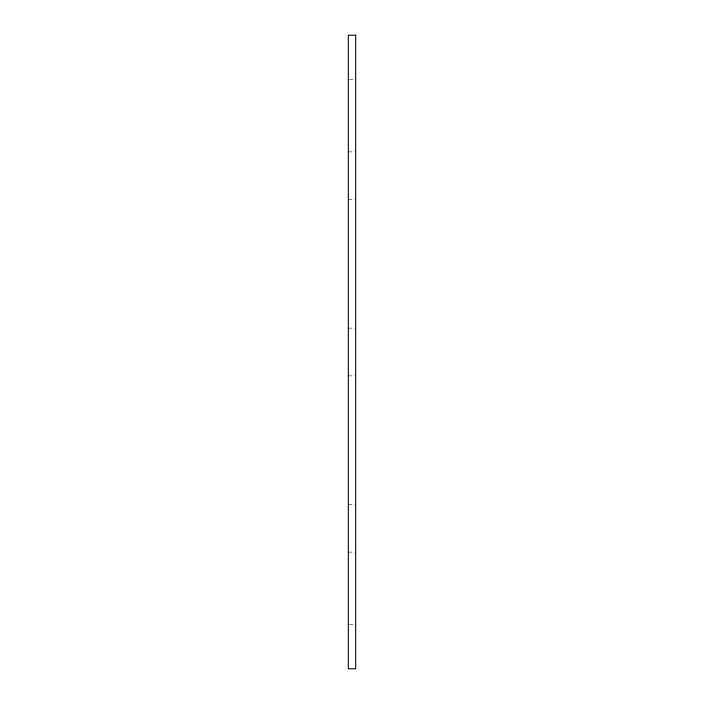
<?xml version="1.0" encoding="UTF-8"?>
<svg xmlns="http://www.w3.org/2000/svg" width="704" height="704" viewBox="0 0 704 704"><rect width="100%" height="100%" fill="white"/><g stroke="black" fill="none" stroke-linecap="round" stroke-linejoin="round"><path stroke-width="0.53" stroke-dasharray="3.52 2.64" d="M349.378 79.262L354.622 79.262M348.33 151.888L354.622 151.888M348.33 199.619L354.622 199.619M348.33 328.134L354.622 328.134M348.33 375.866L354.622 375.866M348.33 504.381L354.622 504.381M348.33 552.112L354.622 552.112M349.378 624.738L354.622 624.738"/><path stroke-width="1.06" d="M355.67 35.2L348.33 35.2L348.33 668.8L355.67 668.8L355.67 35.2"/></g></svg>
